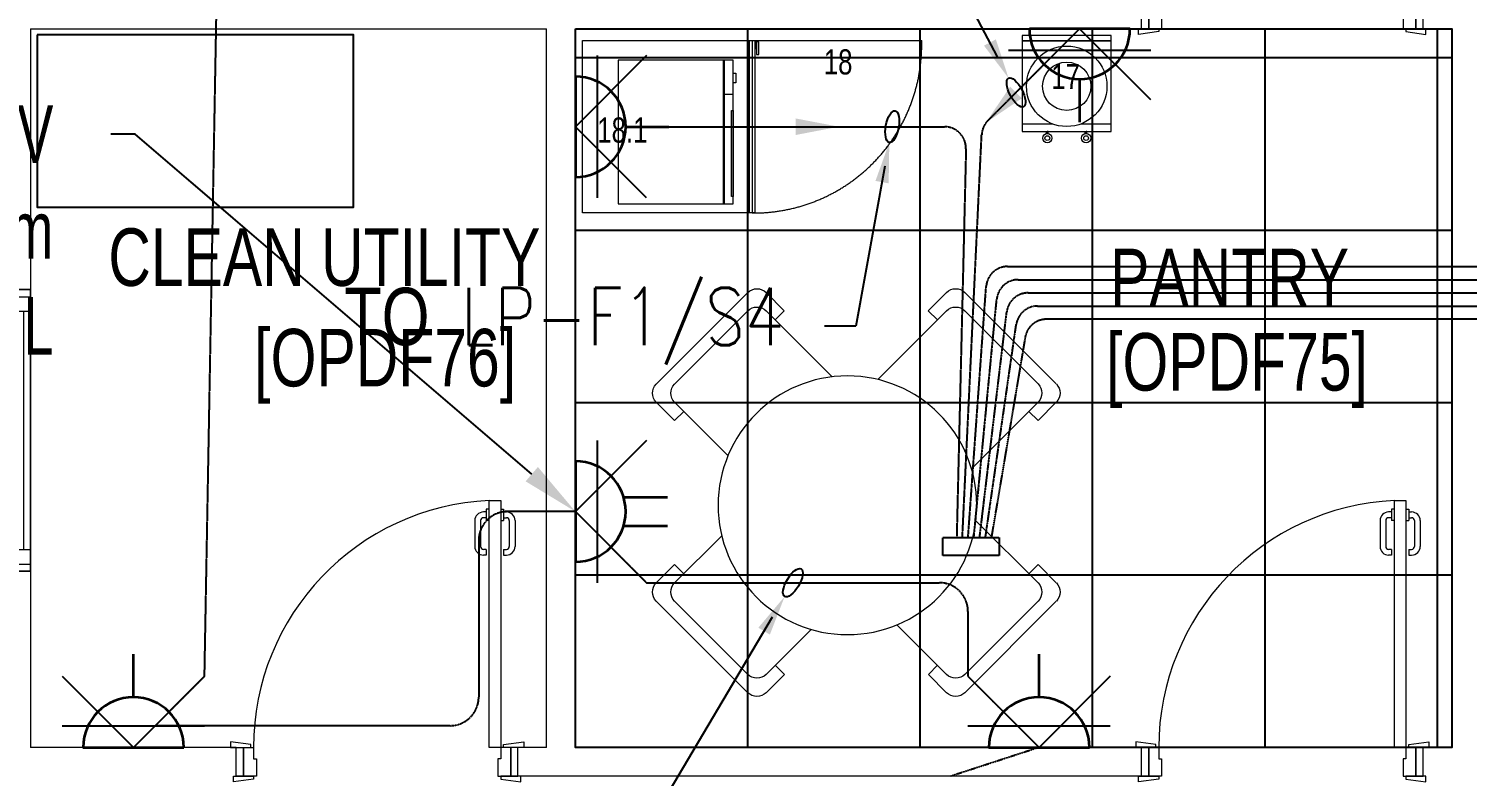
# Model space of a CAD drawing. Extents: x -12260 to 57327, y -29287 to 19916.
# Drawn here: x 3344 to 8350, y 3887 to 6487 of the extents above; entities that cross this region are included whole.
import ezdxf
from ezdxf import colors
from ezdxf.entities.mleader import LeaderData, LeaderLine
from ezdxf.enums import TextEntityAlignment as Align
from ezdxf.math import Vec2, Vec3

# ---------------------------------------------------------------- set-up
doc = ezdxf.new("R2010")
doc.units = 0
doc.header["$LTSCALE"] = 0.25
for name, pattern in [('01-First Floor-FUR$0$DASHED', [19.05, 12.7, -6.35]), ('DASHDOT', [25.4, 12.7, -6.35, 0, -6.35]), ('HIDDEN', [9.525, 6.35, -3.175])]:
    doc.linetypes.add(name, pattern=pattern)
for name, color, linetype, lineweight in [('01-First Floor-FUR$0$72_EGR_BASE_TEXT', 252, 'Continuous', 5), ('01-First Floor-FUR$0$72_EGR_EQP_TAG', 142, 'Continuous', 5), ('01-First Floor-FUR$0$Aluminum', 251, 'Continuous', 5), ('01-First Floor-FUR$0$LOADING', 253, 'Continuous', 5), ('01-First Floor-FUR$0$Walls', 251, 'Continuous', 5), ('01-First Floor-FUR$0$Wooden Joinery', 251, 'Continuous', 5), ('E-LITE-CIRC', 6, 'Continuous', 25), ('E-LITE-CLNG-CNDT', 6, 'DASHDOT', 35), ('E-LITE-EXIT-NUMB', 6, 'Continuous', 25), ('E-POWR-FLOR-CNDT', 6, 'HIDDEN', 25), ('E-POWR-FLOR-CNDT @ 100', 6, 'HIDDEN', 25), ('E-POWR-TEXT', 6, 'Continuous', 25), ('E-POWR-WALL @ 100', 4, 'Continuous', 35)]:
    doc.layers.add(name, color=color, linetype=linetype, lineweight=lineweight)
doc.layers.add('01-First Floor-FUR$0$FALSE CEILING', color=251, linetype='Continuous')
doc.layers.add('01-First Floor-FUR$0$TME-NON MEDICAL FURNITURE', color=242, linetype='Continuous')
doc.styles.add('01-First Floor-FUR$0$BMED-60', font='ARIALNB.TTF', dxfattribs={"height": 60})
doc.styles.add('01-First Floor-FUR$0$X3G_ENTITY_257CFD', font='swisscl.ttf', dxfattribs={"height": 200})
doc.styles.add('01-First Floor-FUR$0$X3G_ENTITY_9EC9', font='swisscl.ttf', dxfattribs={"height": 0.2})
doc.styles.add('01-First Floor-FUR$0$X3G_ENTITY_9F38', font='swisscl.ttf', dxfattribs={"height": 0.2})
doc.styles.add('DC_Elc_Romans', font='elc_romans.shx', dxfattribs={"width": 0.7})
doc.styles.add('DC_SIMPLEX', font='SIMPLEX.shx', dxfattribs={"width": 0.7})

# ---------------------------------------------------------------- blocks, each defined once
blk = doc.blocks.new('01-First Floor-FUR$0$A$C72370EFE')
at = {"layer": '01-First Floor-FUR$0$Wooden Joinery'}
for p, q in [((-0.01, -0.04), (-0.02, -0.04)), ((-0.01, -0.03), (-0.01, -0.07)), ((0, -0.03), (-0.01, -0.03)), ((0.04, -0.03), (0.05, -0.03)), ((0.05, -0.03), (0.05, -0.07)), ((0.05, -0.04), (0.06, -0.04)), ((-0.05, -0.07), (-0.05, -0.16)), ((-0.03, -0.07), (-0.03, -0.16)), ((-0.01, -0.06), (-0.02, -0.06)), ((0, -0.07), (-0.01, -0.07)), ((0.04, -0.07), (0.05, -0.07)), ((0.05, -0.06), (0.06, -0.06)), ((0.07, -0.07), (0.07, -0.16)), ((0.09, -0.07), (0.09, -0.16)), ((-0.01, -0.17), (-0.02, -0.17)), ((-0.01, -0.19), (-0.02, -0.19)), ((-0.01, -0.17), (-0.01, -0.19)), ((0.05, -0.17), (0.06, -0.17)), ((0.05, -0.17), (0.05, -0.19)), ((0.05, -0.19), (0.06, -0.19))]:
    blk.add_line(p, q, dxfattribs=at)
for centre, radius, start, end in [((-0.02, -0.07), 0.03, 90, 180), ((0.06, -0.07), 0.03, 0, 90), ((-0.02, -0.07), 0.01, 90, 180), ((0.06, -0.07), 0.01, 0, 90), ((-0.02, -0.16), 0.03, 180, 270), ((-0.02, -0.16), 0.01, 180, 270), ((0.06, -0.16), 0.01, 270, 0), ((0.06, -0.16), 0.03, 270, 0)]:
    blk.add_arc(centre, radius, start, end, dxfattribs=at)
blk = doc.blocks.new('01-First Floor-FUR$0$A$C5DAD61B4')
at = {"layer": '01-First Floor-FUR$0$Wooden Joinery'}
for points in [[(80, 959.1), (80, 969.1), (10, 979.1), (10, 959.1)], [(940, 959.1), (940, 969.1), (1010, 979.1), (1010, 959.1)], [(70, 859.1), (70, 849.1), (0, 839.1), (0, 859.1)], [(120, 859.1), (120, 0), (80, 0), (80, 859.1)], [(950, 859.1), (950, 849.1), (1020, 839.1), (1020, 859.1)]]:
    blk.add_lwpolyline(points, close=True, dxfattribs=at)
for points in [[(45, 859.1), (45, 959.1), (20, 959.1), (20, 859.1), (45, 859.1)], [(45, 859.1), (80, 859.1), (80, 899.1), (90, 899.1), (90, 959.1), (45, 959.1), (45, 859.1)], [(975, 859.1), (940, 859.1), (940, 899.1), (930, 899.1), (930, 959.1), (975, 959.1), (975, 859.1)], [(975, 859.1), (975, 959.1), (1000, 959.1), (1000, 859.1), (975, 859.1)]]:
    blk.add_lwpolyline(points, dxfattribs=at)
blk.add_arc((80, 859.1), 860, 272.666, 0, dxfattribs=at)
at = {"layer": '01-First Floor-FUR$0$Wooden Joinery', "xscale": 999.9999999998854, "yscale": 999.9999999998854, "zscale": 999.9999999998854, "rotation": 180}
blk.add_blockref('01-First Floor-FUR$0$A$C72370EFE', (120, 0), dxfattribs=at)
blk = doc.blocks.new('01-First Floor-FUR$0$lounge table-4 chairs')
at = {"layer": '01-First Floor-FUR$0$LOADING'}
for p, q in [((-973434, -933254.3), (-973115.8, -932936.1)), ((-973052.1, -932936.1), (-972988.5, -932999.8)), ((-972423.8, -932936.2), (-972487.4, -932999.8)), ((-972360.1, -932936.2), (-972041.9, -933254.4)), ((-973370.3, -933254.3), (-973115.8, -932999.8)), ((-973052.1, -932999.8), (-972813.1, -933238.8)), ((-973020.3, -933031.6), (-972988.5, -932999.8)), ((-972653.4, -933229.4), (-972423.8, -932999.8)), ((-972487.4, -932999.8), (-972455.6, -933031.6)), ((-972360.1, -932999.8), (-972105.6, -933254.4)), ((-973434, -933318), (-973370.3, -933381.6)), ((-973138.9, -933549.4), (-973370.3, -933318)), ((-973370.3, -933381.6), (-973338.5, -933349.8)), ((-972105.6, -933318), (-972291.5, -933503.9)), ((-972137.4, -933349.8), (-972105.6, -933381.6)), ((-972041.9, -933318), (-972105.6, -933381.6)), ((-973370.4, -933946.3), (-973154, -933729.9)), ((-972269.8, -933782.2), (-972105.6, -933946.4)), ((-973434, -933946.3), (-973370.4, -933882.7)), ((-973338.6, -933914.5), (-973370.4, -933882.7)), ((-972105.6, -933882.7), (-972137.4, -933914.6)), ((-972042, -933946.4), (-972105.6, -933882.7)), ((-973115.8, -934328.2), (-973434, -934010)), ((-973115.8, -934264.5), (-973370.4, -934010)), ((-972042, -934010), (-972360.2, -934328.2)), ((-972105.6, -934010), (-972360.2, -934264.6)), ((-972879.5, -934091.9), (-973052.2, -934264.5)), ((-972423.8, -934264.6), (-972580.4, -934108)), ((-972988.6, -934264.5), (-973020.4, -934232.7)), ((-972455.6, -934232.8), (-972487.5, -934264.6)), ((-973052.2, -934328.2), (-972988.6, -934264.5)), ((-972423.8, -934328.2), (-972487.5, -934264.6))]:
    blk.add_line(p, q, dxfattribs=at)
blk.add_circle((-972707.2, -933676.2), 450, dxfattribs=at)
for centre, start, end in [((-973084, -932967.9), 45, 135), ((-972392, -932968), 45, 135), ((-973084, -933031.6), 45, 135), ((-972392, -933031.6), 45, 135), ((-973402.2, -933286.1), 135, 225), ((-973338.5, -933286.1), 135, 225), ((-972137.4, -933286.2), 315, 45), ((-972073.8, -933286.2), 315, 45), ((-973402.2, -933978.2), 135, 225), ((-973338.6, -933978.2), 135, 225), ((-972137.4, -933978.2), 315, 45), ((-972073.8, -933978.2), 315, 45), ((-973084, -934232.7), 225, 315), ((-972392, -934232.8), 225, 315), ((-973084, -934296.3), 225, 315), ((-972392, -934296.4), 225, 315)]:
    blk.add_arc(centre, 45, start, end, dxfattribs=at)
at = {"layer": '01-First Floor-FUR$0$LOADING', "style": '01-First Floor-FUR$0$BMED-60'}
blk.add_attdef('NMF0036', text='', height=60, dxfattribs=at).set_placement((-972707.2, -933676.2), align=Align.MIDDLE_CENTER)
blk = doc.blocks.new('01-First Floor-FUR$0$MICROWAVE')
at = {"layer": '01-First Floor-FUR$0$LOADING'}
for p, q in [((35.6435, -3.5463), (35.6435, -3.9463)), ((36.1435, -3.5463), (35.6435, -3.5463)), ((35.6883, -3.5368), (35.7218, -3.5368)), ((35.6883, -3.5463), (35.6883, -3.5368)), ((35.7218, -3.5463), (35.6883, -3.5463)), ((35.7218, -3.5368), (35.7218, -3.5463)), ((35.7624, -3.5463), (35.7624, -3.5771)), ((35.818, -3.5463), (36.1181, -3.5463)), ((35.818, -3.5523), (35.818, -3.5463)), ((36.1181, -3.5523), (35.818, -3.5523)), ((36.1181, -3.5463), (36.1181, -3.5523)), ((36.1435, -3.9463), (36.1435, -3.5463)), ((35.6435, -3.5771), (36.1435, -3.5771)), ((35.6435, -3.5783), (36.1435, -3.5783)), ((35.6435, -3.5796), (36.1435, -3.5796)), ((35.6435, -3.5808), (36.1435, -3.5808)), ((35.6435, -3.9463), (36.1435, -3.9463))]:
    blk.add_line(p, q, dxfattribs=at)
blk = doc.blocks.new('01-First Floor-FUR$0$UNDER COUNTER FRIDGE')
at = {"layer": '01-First Floor-FUR$0$LOADING', "ltscale": 10}
blk.add_line((35.575, -3.49), (35.575, -2.89), dxfattribs=at)
at = {"layer": '01-First Floor-FUR$0$LOADING'}
for p, q in [((35.575, -3.47), (36.175, -3.47)), ((35.575, -4.07), (35.575, -3.47)), ((35.575, -3.48), (36.175, -3.48)), ((35.575, -3.49), (36.175, -3.49)), ((36.175, -3.47), (36.175, -4.07)), ((36.175, -4.07), (35.575, -4.07))]:
    blk.add_line(p, q, dxfattribs=at)
for points in [[(35.58, -3.4648), (35.6243, -3.4648), (35.6243, -3.4564), (35.58, -3.4564)], [(35.58, -3.47), (35.6031, -3.47), (35.6031, -3.4648), (35.58, -3.4648)]]:
    blk.add_lwpolyline(points, close=True, dxfattribs=at)
at = {"layer": '01-First Floor-FUR$0$LOADING', "linetype": '01-First Floor-FUR$0$DASHED', "ltscale": 10}
blk.add_arc((35.5899, -3.475), 0.5852, 359.5104, 91.4525, dxfattribs=at)
blk = doc.blocks.new('01-First Floor-FUR$0$WATER DISPENSER1')
at = {"layer": '01-First Floor-FUR$0$LOADING'}
for p, q in [((39.296, -0.3448), (39.1904, -0.3448)), ((39.5004, -0.3448), (39.3949, -0.3448))]:
    blk.add_line(p, q, dxfattribs=at)
blk.add_lwpolyline([(39.5004, -0.6333), (39.5004, -0.3183), (39.1904, -0.3183), (39.1904, -0.6333), (39.5004, -0.6333)], dxfattribs=at)
for points in [[(39.2749, -0.3183), (39.278, -0.3183), (39.278, -0.3118), (39.2749, -0.3118)], [(39.281, -0.3183), (39.278, -0.3183), (39.278, -0.3118), (39.281, -0.3118)], [(39.4098, -0.3183), (39.4129, -0.3183), (39.4129, -0.3118), (39.4098, -0.3118)], [(39.416, -0.3183), (39.4129, -0.3183), (39.4129, -0.3118), (39.416, -0.3118)], [(39.5004, -0.6333), (39.1904, -0.6333), (39.1904, -0.6529), (39.5004, -0.6529)]]:
    blk.add_lwpolyline(points, close=True, dxfattribs=at)
for centre, radius in [((39.278, -0.2956), 0.0161), ((39.278, -0.2956), 0.00834), ((39.4129, -0.2956), 0.0161), ((39.4129, -0.2956), 0.00834), ((39.3454, -0.4758), 0.14), ((39.3454, -0.4758), 0.084)]:
    blk.add_circle(centre, radius, dxfattribs=at)
blk = doc.blocks.new('01-First Floor-FUR$0$A$C76ae8329')
at = {"layer": '01-First Floor-FUR$0$Aluminum'}
for p, q in [((202.1, 404.6), (1182.1, 404.6)), ((227.1, 404.6), (227.1, 304.6)), ((1157.1, 404.6), (1157.1, 304.6)), ((227.1, 354.6), (1157.1, 354.6)), ((277.1, 354.6), (277.1, 304.6)), ((1107.1, 354.6), (1107.1, 304.6)), ((202.1, 304.6), (1182.1, 304.6)), ((1107.1, 329.6), (277.1, 329.6))]:
    blk.add_line(p, q, dxfattribs=at)
at = {"layer": '01-First Floor-FUR$0$Walls'}
for p, q in [((202.1, 304.6), (202.1, 404.6)), ((202.1, 304.6), (202.1, 404.6)), ((202.1, 404.6), (202.1, 304.6)), ((1182.1, 304.6), (1182.1, 404.6)), ((1182.1, 304.6), (1182.1, 404.6)), ((1182.1, 404.6), (1182.1, 304.6))]:
    blk.add_line(p, q, dxfattribs=at)
blk = doc.blocks.new('01-First Floor-FUR')
at = {"layer": '01-First Floor-FUR$0$FALSE CEILING', "linetype": 'Continuous'}
for p, q in [((5846.4, 3986.9), (5846.4, 6486.9)), ((6446.4, 3986.9), (6446.4, 6486.9)), ((7046.4, 3986.9), (7046.4, 6486.9)), ((7646.4, 3986.9), (7646.4, 6486.9)), ((8246.4, 3986.9), (8246.4, 6486.9)), ((5246.4, 6386.9), (8296.4, 6386.9)), ((5246.4, 5786.9), (8296.4, 5786.9)), ((5246.4, 5186.9), (8296.4, 5186.9)), ((5246.4, 4586.9), (8296.4, 4586.9))]:
    blk.add_line(p, q, dxfattribs=at)
at = {"layer": '01-First Floor-FUR$0$FALSE CEILING', "elevation": -0.1}
blk.add_lwpolyline([(3373.9, 6466.1), (3373.9, 5866.1), (4473.9, 5866.1), (4473.9, 6466.1)], close=True, dxfattribs=at)
at = {"layer": '01-First Floor-FUR$0$FALSE CEILING'}
blk.add_lwpolyline([(5246.4, 6486.9), (8296.4, 6486.9), (8296.4, 3986.9), (5246.4, 3986.9)], close=True, dxfattribs=at)
at = {"layer": '01-First Floor-FUR$0$LOADING', "elevation": -0.1}
blk.add_lwpolyline([(3373.9, 6466.1), (3373.9, 5866.1), (4473.9, 5866.1), (4473.9, 6466.1)], close=True, dxfattribs=at)
at = {"layer": '01-First Floor-FUR$0$Walls'}
for p, q in [((3350.4, 6486.9), (3350.4, 3986.9)), ((3350.4, 6486.9), (5146.4, 6486.9)), ((5146.4, 3986.9), (5146.4, 6486.9)), ((5246.4, 3986.9), (5246.4, 6486.9)), ((5246.4, 6486.9), (7216.4, 6486.9)), ((8296.4, 3986.9), (8296.4, 6486.9)), ((4066.4, 3986.9), (3350.4, 3986.9)), ((4066.4, 3886.9), (4066.4, 3986.9)), ((5146.4, 3986.9), (5046.4, 3986.9)), ((5046.4, 3886.9), (5046.4, 3986.9)), ((7216.4, 3986.9), (5246.4, 3986.9)), ((7216.4, 3886.9), (7216.4, 3986.9)), ((8296.4, 3986.9), (8196.4, 3986.9)), ((7216.4, 3886.9), (5046.4, 3886.9))]:
    blk.add_line(p, q, dxfattribs=at)
at = {"rotation": 90}
blk.add_blockref('01-First Floor-FUR$0$A$C76ae8329', (3655, 4397.9), dxfattribs=at)
at = {"layer": '01-First Floor-FUR$0$LOADING', "xscale": 1000, "yscale": 1000, "zscale": 1000}
for name, p, rotation in [('01-First Floor-FUR$0$WATER DISPENSER1', (46301.5, 5811.1), 179.9999999999999), ('01-First Floor-FUR$0$UNDER COUNTER FRIDGE', (9341.4, 42021.2, -0.1), 270), ('01-First Floor-FUR$0$MICROWAVE', (9341.4, 42021.2, -0.1), 270)]:
    blk.add_blockref(name, p, dxfattribs=dict(at, rotation=rotation))
at = {"layer": '01-First Floor-FUR$0$TME-NON MEDICAL FURNITURE', "color": 1, "xscale": -1}
blk.add_blockref('01-First Floor-FUR$0$lounge table-4 chairs', (-966514, 938505.6, 0), dxfattribs=at)
at = {"layer": '01-First Floor-FUR$0$Wooden Joinery', "rotation": 180}
for p in [(8216.4, 7446), (5066.4, 4846), (8216.4, 4846)]:
    blk.add_blockref('01-First Floor-FUR$0$A$C5DAD61B4', p, dxfattribs=at)
at = {"layer": '01-First Floor-FUR$0$72_EGR_BASE_TEXT', "char_height": 200, "attachment_point": 2}
for s, insert, style in [('CLEAN UTILITY', (4372.9, 5792.6, 0), '01-First Floor-FUR$0$X3G_ENTITY_9EC9'), ('PANTRY', (7522.9, 5721.7, 0.2), '01-First Floor-FUR$0$X3G_ENTITY_9EC9'), ('[OPDF76]', (4584.5, 5442.9), '01-First Floor-FUR$0$X3G_ENTITY_9F38'), ('[OPDF75]', (7548.8, 5428.4, 0.3), '01-First Floor-FUR$0$X3G_ENTITY_9F38')]:
    blk.add_mtext(s, dxfattribs=dict(at, insert=insert, style=style))
at = {"layer": '01-First Floor-FUR$0$72_EGR_EQP_TAG', "char_height": 87.47, "attachment_point": 2, "style": '01-First Floor-FUR$0$X3G_ENTITY_257CFD'}
for s, insert in [('18', (6160.7, 6415.4, -0.1)), ('17', (6952.1, 6364.6, 0)), ('18.1', (5409.8, 6178.4, -0.1))]:
    blk.add_mtext(s, dxfattribs=dict(at, insert=insert))
blk = doc.blocks.new('*U15')
blk.add_line((1.75, 0), (3.25, 0))
blk.add_lwpolyline([(0, -1.75, 1), (0, 1.75)], format="xyb", close=True)
at = {"layer": 'Defpoints'}
for p, q in [((2.475, 2.475), (0, 0)), ((0.758, 2.475), (0.758, -2.475)), ((2.475, -2.475), (0, 0))]:
    blk.add_line(p, q, dxfattribs=at)
at = {"layer": 'E-LITE-EXIT-NUMB', "style": 'DC_SIMPLEX', "width": 0.7, "flags": 8}
blk.add_attdef('TYPE', text='', height=2, rotation=360, dxfattribs=at).set_placement((-2.682, 5.238), align=Align.RIGHT)
blk.add_attdef('CIRCUIT', (2.682, 5.238), '', height=2, rotation=360, dxfattribs=at)
blk = doc.blocks.new('*U14')
blk.add_line((0, -1.75), (0, -3.25))
blk.add_lwpolyline([(-1.75, 0, 1), (1.75, 0)], format="xyb", close=True)
at = {"layer": 'Defpoints'}
for p, q in [((-2.475, -2.475), (0, 0)), ((2.475, -2.475), (0, 0)), ((2.475, -0.758), (-2.475, -0.758))]:
    blk.add_line(p, q, dxfattribs=at)
at = {"layer": 'E-LITE-EXIT-NUMB', "style": 'DC_SIMPLEX', "width": 0.7, "flags": 8}
blk.add_attdef('TYPE', text='', height=2, rotation=360, dxfattribs=at).set_placement((-2.682, 5.238), align=Align.RIGHT)
blk.add_attdef('CIRCUIT', (2.682, 5.238), '', height=2, rotation=360, dxfattribs=at)
blk = doc.blocks.new('*U16')
for p, q in [((-0.5, -1.677), (-0.5, -3.211)), ((0.5, -1.677), (0.5, -3.211))]:
    blk.add_line(p, q)
blk.add_lwpolyline([(-1.75, 0, 1), (1.75, 0)], format="xyb", close=True)
at = {"layer": 'Defpoints'}
for p, q in [((-2.475, -2.475), (0, 0)), ((2.475, -2.475), (0, 0)), ((2.475, -0.758), (-2.475, -0.758))]:
    blk.add_line(p, q, dxfattribs=at)
at = {"layer": 'E-LITE-EXIT-NUMB', "style": 'DC_SIMPLEX', "width": 0.7, "flags": 8}
blk.add_attdef('TYPE', text='', height=2, rotation=360, dxfattribs=at).set_placement((-2.682, 5.238), align=Align.RIGHT)
blk.add_attdef('CIRCUIT', (2.682, 5.238), '', height=2, rotation=360, dxfattribs=at)
blk = doc.blocks.new('*U17')
blk.add_line((-1.75, 0), (-3.25, 0))
blk.add_lwpolyline([(0, 1.75, 1), (0, -1.75)], format="xyb", close=True)
at = {"layer": 'Defpoints'}
for p, q in [((-2.475, 2.475), (0, 0)), ((-0.758, -2.475), (-0.758, 2.475)), ((-2.475, -2.475), (0, 0))]:
    blk.add_line(p, q, dxfattribs=at)
at = {"layer": 'E-LITE-EXIT-NUMB', "style": 'DC_SIMPLEX', "width": 0.7, "flags": 8}
blk.add_attdef('TYPE', text='', height=2, rotation=360, dxfattribs=at).set_placement((-2.682, 5.238), align=Align.RIGHT)
blk.add_attdef('CIRCUIT', (2.682, 5.238), '', height=2, rotation=360, dxfattribs=at)
blk = doc.blocks.new('ARR0W')
at = {"color": 45}
blk.add_ellipse((0, 0), major_axis=(0.4, 0), ratio=0.4, dxfattribs=at)
at = {"color": 45, "ltscale": 0.5}
blk.add_solid([(-1.4, 0.167), (-0.4, 0), (-1.4, -0.167)], dxfattribs=at)
blk = doc.blocks.new('*U38')
blk.add_hatch(color=256).paths.add_polyline_path([(0.203, -0.203), (1.061, 1.061), (-0.203, 0.203)])
blk = doc.blocks.new('*U7')
blk.add_hatch(color=256).paths.add_polyline_path([(0, 0.287), (-1.5, 0), (0, -0.287)])

msp = doc.modelspace()

# ---------------------------------------------------------------- linework, layer by layer
at = {"layer": 'E-POWR-FLOR-CNDT', "elevation": 0}
for points in [[(6613, 4717.6), (6675.8, 5590.3, -0.393331), (6750.6, 5660), (8568.9, 5660, 0.414214), (8643.9, 5735), (8643.9, 7831.6, 0.198912), (8622, 7884.6), (8520.2, 7986.4)], [(6633, 4717.6), (6712.6, 5546.3, -0.386437), (6787.3, 5614.1), (13206.8, 5614.1, 0.414214), (13281.8, 5689.1), (13281.8, 7649)], [(6653.2, 4717.6), (6747.5, 5502.2, -0.379574), (6822, 5568.2), (15278.5, 5568.2, 0.414214), (15353.5, 5643.2), (15353.5, 6096.4, 0.198912), (15331.5, 6149.4), (15229.7, 6251.2)], [(6673.4, 4717.6), (6780.5, 5458.1, -0.372742), (6854.7, 5522.4), (20584.6, 5522.4, -0.414214), (20659.6, 5447.4), (20659.6, 5388.6, 0.198912), (20681.6, 5335.5), (20783.3, 5233.7)]]:
    msp.add_lwpolyline(points, format="xyb", dxfattribs=at)
at = {"layer": 'E-POWR-FLOR-CNDT'}
for points in [[(3832.2, 4110.6), (3955.9, 4234.4), (3998.2, 6586.7)], [(6860, 3986.9), (6553.3, 3886.9)]]:
    msp.add_lwpolyline(points, dxfattribs=at)
for points in [[(6593.1, 4717.6), (6660.2, 6118.3, -0.186498), (6682.1, 6167.7), (6877.5, 6363.1)], [(5496.4, 6146.2), (6530.5, 6146.2, -0.421243), (6605.5, 6069.4), (6573.1, 4717.6)], [(21177.1, 4934.2), (20410.9, 4934.2, -0.414214), (20335.9, 5009.2), (20335.9, 5401.5, 0.414214), (20260.9, 5476.5), (6885.5, 5476.5, 0.365941), (6811.6, 5414.1), (6693.8, 4717.6)], [(5246.4, 4807.5), (5010.1, 4807.5, 0.414214), (4910.1, 4707.5), (4910.1, 4162.7, -0.414214), (4810.1, 4062.7), (3784.2, 4062.7)], [(5370.2, 4683.7), (5493.9, 4560), (6512.6, 4560, -0.414214), (6612.6, 4460), (6612.6, 4234.4), (6736.3, 4110.6)]]:
    msp.add_lwpolyline(points, format="xyb", dxfattribs=at)
msp.add_lwpolyline([(6525.3, 4717.6), (6721.1, 4717.6), (6721.1, 4654.9), (6525.3, 4654.9)], close=True, dxfattribs=at)

# ---------------------------------------------------------------- block references
at = {"layer": 'E-LITE-CLNG-CNDT'}
msp.add_blockref('01-First Floor-FUR', (0, 0), dxfattribs=at)
at = {"layer": 'E-POWR-FLOR-CNDT @ 100', "xscale": 100, "yscale": 100, "zscale": 100, "rotation": 180}
for name, p in [('*U38', (6779.8, 6265.4)), ('*U7', (6013.5, 6146.2))]:
    msp.add_blockref(name, p, dxfattribs=at)
at = {"layer": 'E-POWR-WALL @ 100', "xscale": 100, "yscale": 100, "zscale": 100, "rotation": 90.00000000000001}
for name, p in [('*U17', (7001.2, 6486.9)), ('*U14', (5246.4, 6146.2)), ('*U16', (5246.4, 4807.5)), ('*U15', (3708.4, 3986.9)), ('*U15', (6860, 3986.9))]:
    msp.add_blockref(name, p, dxfattribs=at)

# ---------------------------------------------------------------- leaders
at = {"layer": 'E-LITE-CIRC'}
ml = msp.add_multileader_mtext('Standard', dxfattribs=at)
ml.set_content('{\\Fdc_el_romans|c0;\\W0.8;TO\\Fromans|c0; \\Fsimplex|c0;LP-F1/S5}', color=256, style='DC_SIMPLEX')
ml.set_leader_properties()
ml.set_arrow_properties(name='ARR0W')
ml.build(insert=Vec2(0, 0))
ml.multileader.update_dxf_attribs({"dogleg_length": 200, "arrow_head_size": 140, "scale": 100})
ctx = ml.context
ctx.base_point, ctx.scale, ctx.char_height, ctx.arrow_head_size, ctx.landing_gap_size, ctx.plane_origin, ctx.plane_x_axis, ctx.plane_y_axis = Vec3(4066.8, 7578.1, -0.1), 100, 200, 140, 140, Vec3(23787.6, 3128.2, -0.1), Vec3(1, 0.000001, 0), Vec3(-0.000001, 1, 0)
ctx.text_align_type = 2
notes = []
notes.append((ctx, [(1, (1, 1, 0), (6093.7, 7578.1, -0.1), (-1, -0.000001, 0), 108.8, [(0, [(6779.8, 6265.4, -0.1)], 0, [])])]))
ctx.mtext.insert, ctx.mtext.text_direction, ctx.mtext.rotation, ctx.mtext.alignment, ctx.mtext.flow_direction = Vec3(5844.9, 7711.4, -0.1), Vec3(1, 0.000001, 0), 0.000001, 3, 5
ml = msp.add_multileader_mtext('Standard', dxfattribs=at)
ml.set_content('{\\Fdc_el_romans|c0;\\W0.8;TO\\Fromans|c0; \\Fsimplex|c0;LP-F1/S4}', color=256, style='DC_SIMPLEX')
ml.set_leader_properties()
ml.set_arrow_properties(name='ARR0W')
ml.build(insert=Vec2(0, 0))
ml.multileader.update_dxf_attribs({"dogleg_length": 200, "arrow_head_size": 140, "scale": 100})
ctx = ml.context
ctx.base_point, ctx.scale, ctx.char_height, ctx.arrow_head_size, ctx.landing_gap_size, ctx.plane_origin, ctx.plane_x_axis, ctx.plane_y_axis = Vec3(4187.3, 5452.7), 100, 200, 140, 140, Vec3(19479.2, 91.5), Vec3(1, 0.000001, 0), Vec3(-0.000001, 1, 0)
ctx.text_align_type = 2
notes.append((ctx, [(1, (1, 1, 0), (6221.8, 5452.7), (-1, -0.000001, 0), 108.8, [(0, [(6348.9, 6146.2)], 0, [])])]))
ctx.mtext.insert, ctx.mtext.text_direction, ctx.mtext.rotation, ctx.mtext.alignment, ctx.mtext.flow_direction = Vec3(5973, 5586), Vec3(1, 0.000001, 0), 0.000001, 3, 5
ml = msp.add_multileader_mtext('Standard', dxfattribs=at)
ml.set_content('{\\Fdc_el_romans|c0;\\W0.8;TO\\Fromans|c0; \\Fsimplex|c0;LP-F1/S3}', color=256, style='DC_SIMPLEX')
ml.set_leader_properties()
ml.set_arrow_properties(name='ARR0W')
ml.build(insert=Vec2(0, 0))
ml.multileader.update_dxf_attribs({"dogleg_length": 200, "arrow_head_size": 140, "scale": 100})
ctx = ml.context
ctx.base_point, ctx.scale, ctx.char_height, ctx.arrow_head_size, ctx.landing_gap_size, ctx.plane_origin, ctx.plane_x_axis, ctx.plane_y_axis = Vec3(3439.7, 3656.5, 0.1), 100, 200, 140, 140, Vec3(23160.6, -793.4, 0.1), Vec3(1, 0.000001, 0), Vec3(-0.000001, 1, 0)
ctx.text_align_type = 2
notes.append((ctx, [(1, (1, 1, 0), (5466.6, 3656.5, 0.1), (-1, -0.000001, 0), 108.8, [(0, [(6003.2, 4560, 0.1)], 0, [])])]))
ctx.mtext.insert, ctx.mtext.text_direction, ctx.mtext.rotation, ctx.mtext.alignment, ctx.mtext.flow_direction = Vec3(5217.8, 3789.8, 0.1), Vec3(1, 0.000001, 0), 0.000001, 3, 5
at = {"layer": 'E-POWR-TEXT'}
ml = msp.add_multileader_mtext('Standard', dxfattribs=at)
ml.set_content('FOR TV\\PAT 1600mm\\PA.F.F.L', color=256, style='DC_Elc_Romans')
ml.set_leader_properties(color=45)
ml.build(insert=Vec2(0, 0))
ml.multileader.update_dxf_attribs({"dogleg_length": 2, "arrow_head_size": 200, "scale": 100})
ctx = ml.context
ctx.base_point, ctx.scale, ctx.char_height, ctx.arrow_head_size, ctx.landing_gap_size, ctx.plane_origin = Vec3(1983.2, 6120.4), 100, 200, 200, 200, Vec3(1840.8, 6534.6)
ctx.text_align_type = 2
notes.append((ctx, [(1, (1, 1, 0), (3714.5, 6120.4), (-1, 0), 84.7, [(0, [(5246.4, 4807.5)], 0, [])])]))
ctx.mtext.insert, ctx.mtext.alignment, ctx.mtext.flow_direction = Vec3(3429.8, 6220.4), 3, 5
for ctx, leaders in notes:
    for number, flags, end, landing, length, lines in leaders:
        leader = LeaderData()
        leader.index, (leader.has_last_leader_line, leader.has_dogleg_vector, leader.attachment_direction) = number, flags
        leader.last_leader_point, leader.dogleg_vector, leader.dogleg_length = Vec3(end), Vec3(landing), length
        for number, points, colour, breaks in lines:
            line = LeaderLine()
            line.index, line.vertices, line.color, line.breaks = number, Vec3.list(points), colors.encode_raw_color(colour), breaks
            leader.lines.append(line)
        ctx.leaders.append(leader)

doc.saveas('drawing.dxf')
